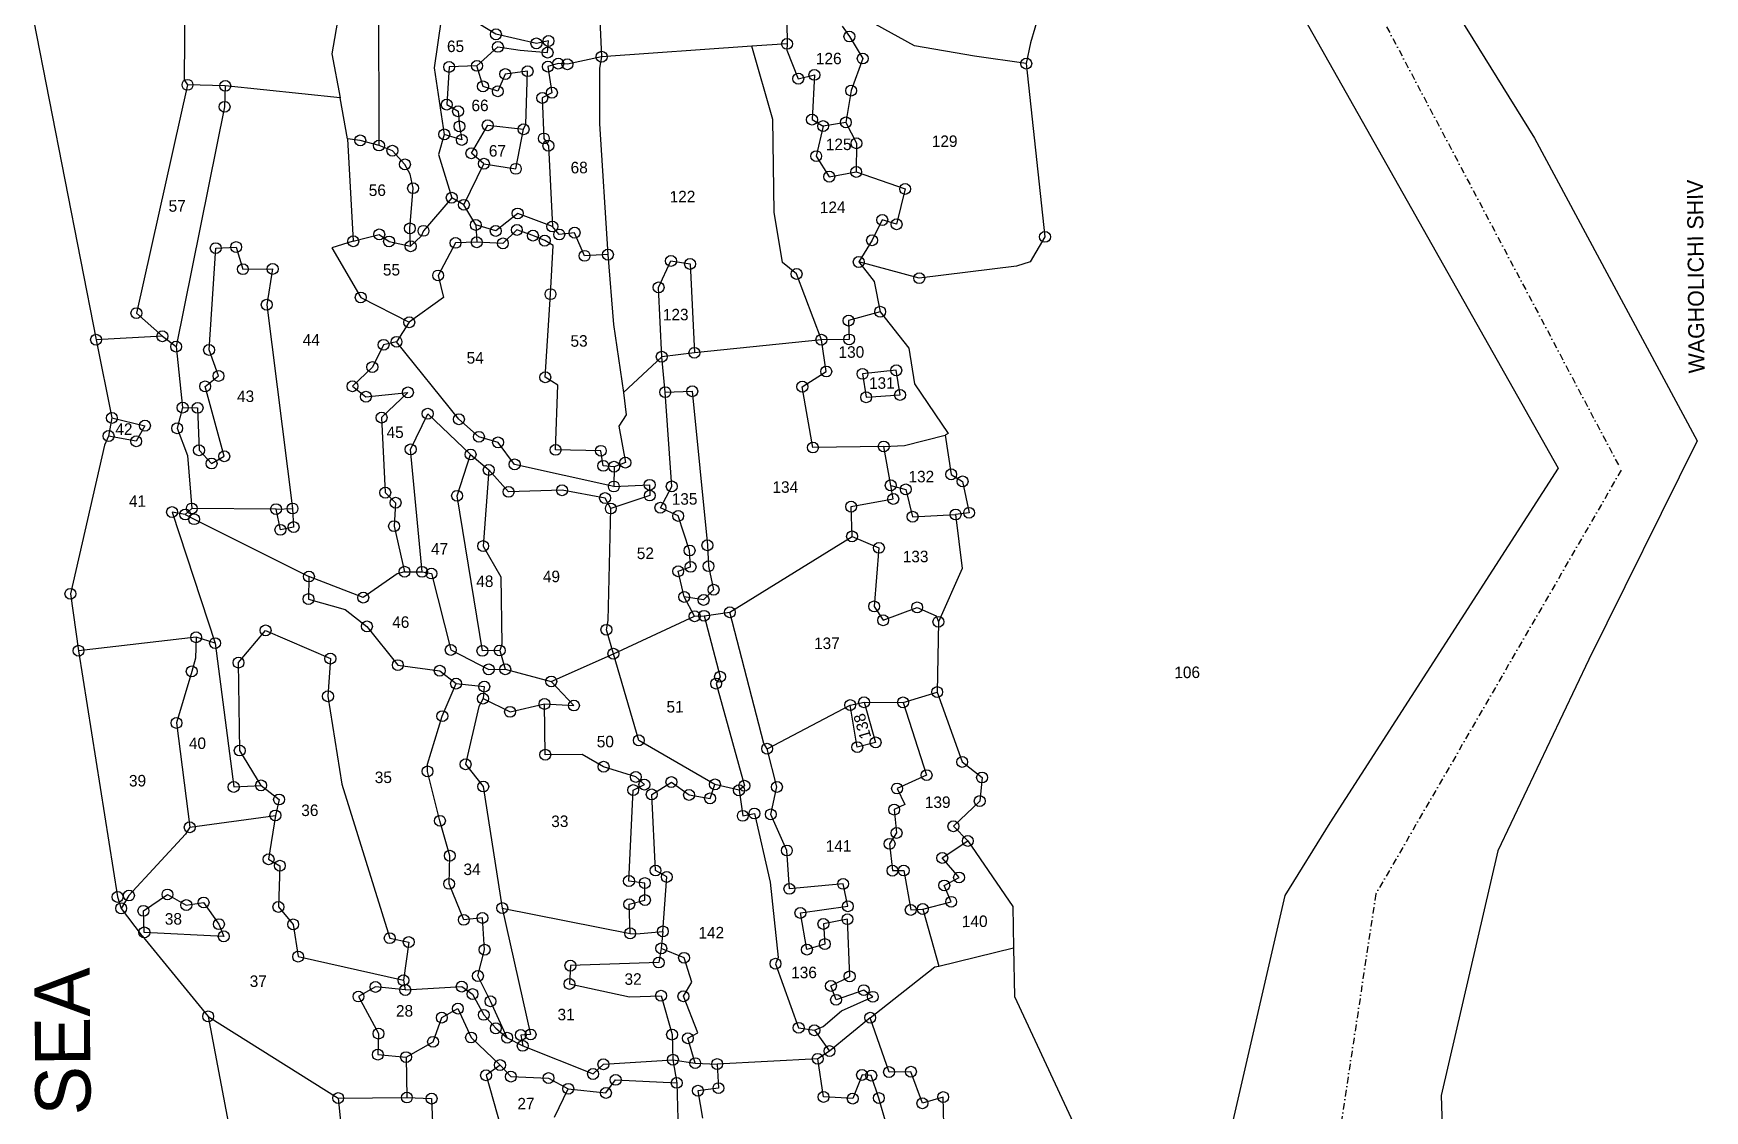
# Model space of a CAD drawing. Header units: metres. Extents: x 264656 to 266210, y 2146364 to 2149072.
# Drawn here: x 264932 to 266210, y 2147383 to 2148206 of the extents above; entities that cross this region are included whole.
import ezdxf

# ---------------------------------------------------------------- set-up
doc = ezdxf.new("R2010")
doc.units = ezdxf.units.M
doc.linetypes.add('DASHDOT', pattern=[1, 0.5, -0.25, 0, -0.25])
for name, color, linetype in [('POLY_PARCEL', 6, 'Continuous'), ('POLY_WATER', 4, 'Continuous'), ('SYM_STONE', 1, 'Continuous'), ('TEXT_MAPOUT', 7, 'Continuous'), ('TEXT_PARCEL', 7, 'Continuous'), ('V_BOUND_LINE', 7, 'Continuous'), ('V_BOUND_STREAM_LINE', 7, 'DASHDOT')]:
    doc.layers.add(name, color=color, linetype=linetype)
doc.styles.add('TEXT_MAP', font='', dxfattribs={"height": 1.8})
doc.styles.get('TEXT_MAP').set_extended_font_data('Kruti Dev 050')

msp = doc.modelspace()

# ---------------------------------------------------------------- linework, layer by layer
at = {"layer": 'POLY_PARCEL'}
for p, q in [((265196.3, 2148120.8), (265196.2, 2148297.2)), ((265364.1, 2148240.8), (265366.5, 2148188.7)), ((265047.8, 2148237.2), (265047.4, 2148171)), ((265704.2, 2148233.1), (265694.2, 2148199.4)), ((265165.6, 2148221.8), (265160.3, 2148191)), ((265243.7, 2148217.1), (265238.5, 2148180.1)), ((265285.7, 2148205.8), (265259.7, 2148221.8)), ((265508, 2148215.2), (265508.2, 2148198.5)), ((265605.7, 2148197), (265558, 2148223.3)), ((265316.6, 2148198.9), (265285.7, 2148205.8)), ((265325.9, 2148200.7), (265316.6, 2148198.9)), ((265325.2, 2148191.8), (265325.9, 2148200.7)), ((265550.3, 2148212.1), (265555.9, 2148204.1)), ((265555.9, 2148204.1), (265566.1, 2148187.3)), ((265160.3, 2148191), (265166.5, 2148157.3)), ((265271.2, 2148181.7), (265287.2, 2148196.2)), ((265287.2, 2148196.2), (265304.3, 2148193.6)), ((265304.3, 2148193.6), (265325.2, 2148191.8)), ((265366.5, 2148188.7), (265340.3, 2148182.9)), ((265366.5, 2148188.7), (265364.9, 2148179.9)), ((265481.3, 2148196.8), (265366.5, 2148188.7)), ((265508.2, 2148198.5), (265481.3, 2148196.8)), ((265497.3, 2148140.7), (265481.3, 2148196.8)), ((265508.2, 2148198.5), (265508, 2148193.8)), ((265508, 2148193.8), (265516.8, 2148171.9)), ((265651.6, 2148189), (265605.7, 2148197)), ((265691.1, 2148183.4), (265651.6, 2148189)), ((265694.2, 2148199.4), (265691.1, 2148183.4)), ((265238.5, 2148180.1), (265246.2, 2148129.3)), ((265249.9, 2148180.9), (265248.1, 2148152.1)), ((265271.2, 2148181.7), (265249.9, 2148180.9)), ((265275.8, 2148166), (265271.2, 2148181.7)), ((265292.8, 2148175.4), (265287.1, 2148162.3)), ((265309.9, 2148177.6), (265292.8, 2148175.4)), ((265308.6, 2148137.2), (265309.9, 2148177.6)), ((265333.3, 2148183.4), (265325.4, 2148181.1)), ((265325.4, 2148181.1), (265328.5, 2148161.2)), ((265340.3, 2148182.9), (265333.3, 2148183.4)), ((265364.9, 2148179.9), (265364.9, 2148137.4)), ((265516.8, 2148171.9), (265529.1, 2148174.8)), ((265529.1, 2148174.8), (265527.3, 2148140.6)), ((265566.1, 2148187.3), (265557.2, 2148162.8)), ((265691.1, 2148183.4), (265705.4, 2148051)), ((265049.9, 2148167.2), (265010.8, 2147992.7)), ((265047.4, 2148171), (265049.9, 2148167.2)), ((265078.8, 2148166.4), (265049.9, 2148167.2)), ((265078.8, 2148166.4), (265078.3, 2148150.4)), ((265166.5, 2148157.3), (265078.8, 2148166.4)), ((265287.1, 2148162.3), (265275.8, 2148166)), ((265557.2, 2148162.8), (265553.2, 2148138.5)), ((265078.3, 2148150.4), (265041.2, 2147967.1)), ((265172.2, 2148126), (265166.5, 2148157.3)), ((265248.1, 2148152.1), (265256.7, 2148147)), ((265328.5, 2148161.2), (265321.1, 2148157.2)), ((265321.1, 2148157.2), (265322.3, 2148126.2)), ((265256.7, 2148147), (265257.8, 2148135.4)), ((265306.8, 2148133.2), (265308.6, 2148137.2)), ((265364.9, 2148137.4), (265371.3, 2148037.4)), ((265498.4, 2148069.8), (265497.3, 2148140.7)), ((265527.3, 2148140.6), (265535.8, 2148135.7)), ((265553.2, 2148138.5), (265535.8, 2148135.7)), ((265553.2, 2148138.5), (265561.3, 2148122.5)), ((265182, 2148124.7), (265172.2, 2148126)), ((265172.2, 2148126), (265176.6, 2148047.6)), ((265196.3, 2148120.8), (265182, 2148124.7)), ((265246.2, 2148129.3), (265241.8, 2148114)), ((265259.6, 2148125.1), (265246.2, 2148129.3)), ((265257.8, 2148135.4), (265259.6, 2148125.1)), ((265266.9, 2148114.9), (265279.4, 2148136.3)), ((265279.4, 2148136.3), (265306.8, 2148133.2)), ((265300.9, 2148103), (265306.8, 2148133.2)), ((265322.3, 2148126.2), (265325.8, 2148120.7)), ((265535.8, 2148135.7), (265530.5, 2148112.7)), ((265206.5, 2148116.8), (265196.3, 2148120.8)), ((265216.1, 2148106.4), (265206.5, 2148116.8)), ((265241.8, 2148114), (265251.9, 2148080.9)), ((265276.5, 2148106.9), (265266.9, 2148114.9)), ((265325.8, 2148120.7), (265328.8, 2148058.9)), ((265530.5, 2148112.7), (265540.5, 2148097)), ((265561.3, 2148122.5), (265561.1, 2148100.6)), ((265220.2, 2148099), (265216.1, 2148106.4)), ((265222.3, 2148088.2), (265220.2, 2148099)), ((265261.2, 2148075.5), (265276.5, 2148106.9)), ((265276.5, 2148106.9), (265300.9, 2148103)), ((265540.5, 2148097), (265561.1, 2148100.6)), ((265561.1, 2148100.6), (265598.5, 2148087.6)), ((265219.9, 2148057.5), (265222.3, 2148088.2)), ((265598.5, 2148087.6), (265592, 2148060.6)), ((265251.9, 2148080.9), (265230.3, 2148055.6)), ((265261.2, 2148075.5), (265251.9, 2148080.9)), ((265270.3, 2148060.1), (265261.2, 2148075.5)), ((265270.3, 2148060.1), (265271, 2148046.9)), ((265285.5, 2148055.5), (265270.3, 2148060.1)), ((265302.3, 2148068.9), (265285.5, 2148055.5)), ((265328.8, 2148058.9), (265302.3, 2148068.9)), ((265504.7, 2148031.4), (265498.4, 2148069.8)), ((265581, 2148063.9), (265573.2, 2148048.4)), ((265592, 2148060.6), (265581, 2148063.9)), ((265176.6, 2148047.6), (265160.3, 2148042.7)), ((265176.6, 2148047.6), (265196.5, 2148052.9)), ((265196.5, 2148052.9), (265204, 2148047.5)), ((265204, 2148047.5), (265220.5, 2148043.8)), ((265220.5, 2148043.8), (265219.9, 2148057.5)), ((265228.6, 2148051.5), (265220.5, 2148043.8)), ((265230.3, 2148055.6), (265228.6, 2148051.5)), ((265301.7, 2148056.3), (265291, 2148046)), ((265314, 2148052), (265301.7, 2148056.3)), ((265323, 2148048.1), (265314, 2148052)), ((265329.5, 2148044.5), (265323, 2148048.1)), ((265334.1, 2148052.8), (265328.8, 2148058.9)), ((265345.8, 2148054.2), (265334.1, 2148052.8)), ((265353.4, 2148036.5), (265345.8, 2148054.2)), ((265573.2, 2148048.4), (265563, 2148031.8)), ((265705.4, 2148051), (265694, 2148032)), ((265066.4, 2147964.6), (265071.5, 2148042.4)), ((265071.5, 2148042.4), (265087.1, 2148043.2)), ((265087.1, 2148043.2), (265092.3, 2148026.3)), ((265160.3, 2148042.7), (265182.3, 2148004.7)), ((265254.8, 2148046.4), (265241.5, 2148021.5)), ((265271, 2148046.9), (265254.8, 2148046.4)), ((265291, 2148046), (265271, 2148046.9)), ((265327.4, 2148007.2), (265329.5, 2148044.5)), ((265371.3, 2148037.4), (265353.4, 2148036.5)), ((265371.3, 2148037.4), (265375.5, 2147984)), ((265092.3, 2148026.3), (265115, 2148026.5)), ((265115, 2148026.5), (265110.5, 2147999.1)), ((265241.5, 2148021.5), (265245.6, 2148004.7)), ((265410, 2148012.4), (265419.5, 2148032.6)), ((265419.5, 2148032.6), (265434.1, 2148030.3)), ((265434.1, 2148030.3), (265437.4, 2147962.4)), ((265515.5, 2148022.7), (265504.7, 2148031.4)), ((265534.5, 2147972.4), (265515.5, 2148022.7)), ((265609.3, 2148019.4), (265563, 2148031.8)), ((265563, 2148031.8), (265574.7, 2148016.9)), ((265683.7, 2148028.7), (265609.3, 2148019.4)), ((265694, 2148032), (265683.7, 2148028.7)), ((265412.4, 2147959.4), (265410, 2148012.4)), ((265574.7, 2148016.9), (265579.4, 2147993.8)), ((265110.5, 2147999.1), (265130.2, 2147843.4)), ((265182.3, 2148004.7), (265219.4, 2147985.7)), ((265245.6, 2148004.7), (265219.4, 2147985.7)), ((265323.4, 2147943.7), (265327.4, 2148007.2)), ((265010.8, 2147992.7), (265030.7, 2147975)), ((265219.4, 2147985.7), (265209.7, 2147970.8)), ((265375.5, 2147984), (265383.1, 2147932.1)), ((265579.4, 2147993.8), (265555.3, 2147987)), ((265555.3, 2147987), (265555.7, 2147972.6)), ((265579.4, 2147993.8), (265601.2, 2147966)), ((265030.7, 2147975), (264980, 2147972.4)), ((265030.7, 2147975), (265041.2, 2147967.1)), ((265209.7, 2147970.8), (265199.8, 2147968.5)), ((265257.4, 2147911.6), (265209.7, 2147970.8)), ((265534.5, 2147972.4), (265437.4, 2147962.4)), ((265555.7, 2147972.6), (265534.5, 2147972.4)), ((265538.2, 2147948.1), (265534.5, 2147972.4)), ((265041.2, 2147967.1), (265046.2, 2147920.5)), ((265073.6, 2147944.7), (265066.4, 2147964.6)), ((265199.8, 2147968.5), (265191.2, 2147951.5)), ((265412.4, 2147959.4), (265383.1, 2147932.1)), ((265437.4, 2147962.4), (265412.4, 2147959.4)), ((265415.1, 2147932.3), (265412.4, 2147959.4)), ((265601.2, 2147966), (265605.6, 2147938.8)), ((265191.2, 2147951.5), (265176, 2147936.8)), ((265519.9, 2147936.5), (265538.2, 2147948.1)), ((265591.7, 2147949), (265565.9, 2147946.3)), ((265565.9, 2147946.3), (265568.7, 2147928.4)), ((265594.6, 2147930.2), (265591.7, 2147949)), ((265063.4, 2147936.7), (265073.6, 2147944.7)), ((265078, 2147883.3), (265063.4, 2147936.7)), ((265176, 2147936.8), (265186.3, 2147928.8)), ((265333, 2147937.7), (265323.4, 2147943.7)), ((265331.3, 2147888.2), (265333, 2147937.7)), ((265383.1, 2147932.1), (265385.3, 2147915.1)), ((265415.1, 2147932.3), (265435.8, 2147933)), ((265420.1, 2147860.3), (265415.1, 2147932.3)), ((265435.8, 2147933), (265447.3, 2147815.3)), ((265528, 2147890), (265519.9, 2147936.5)), ((265605.6, 2147938.8), (265631.5, 2147900.7)), ((265046.2, 2147920.5), (265042, 2147904.7)), ((265046.2, 2147920.5), (265057.6, 2147920.3)), ((265057.6, 2147920.3), (265058.7, 2147887.9)), ((265186.3, 2147928.8), (265218.4, 2147932.1)), ((265218.4, 2147932.1), (265198.3, 2147912.9)), ((265568.7, 2147928.4), (265594.6, 2147930.2)), ((264992.1, 2147912.6), (265017.4, 2147906.7)), ((265017.4, 2147906.7), (265010.7, 2147894.8)), ((265198.3, 2147912.9), (265201.1, 2147855.5)), ((265220.5, 2147888.6), (265233.5, 2147915.8)), ((265233.5, 2147915.8), (265266.3, 2147884.7)), ((265272.7, 2147898.2), (265257.4, 2147911.6)), ((265385.3, 2147915.1), (265379.6, 2147906.2)), ((265010.7, 2147894.8), (264989.6, 2147898.8)), ((265042, 2147904.7), (265049.8, 2147883.8)), ((265287.3, 2147893.9), (265272.7, 2147898.2)), ((265300, 2147877.1), (265287.3, 2147893.9)), ((265379.6, 2147906.2), (265384.6, 2147878.5)), ((265598.1, 2147891.5), (265629.2, 2147899.4)), ((265631.5, 2147900.7), (265629.2, 2147899.4)), ((265629.2, 2147899.4), (265633.7, 2147869.5)), ((265049.8, 2147883.8), (265053.2, 2147843.4)), ((265058.7, 2147887.9), (265068.3, 2147877.8)), ((265068.3, 2147877.8), (265078, 2147883.3)), ((265229.2, 2147795), (265220.5, 2147888.6)), ((265256, 2147853.1), (265266.3, 2147884.7)), ((265266.3, 2147884.7), (265280.2, 2147872.9)), ((265365.9, 2147887.5), (265331.3, 2147888.2)), ((265367.7, 2147876), (265365.9, 2147887.5)), ((265582.1, 2147890.8), (265528, 2147890)), ((265582.1, 2147890.8), (265598.1, 2147891.5)), ((265587.5, 2147861.1), (265582.1, 2147890.8)), ((265280.2, 2147872.9), (265275.9, 2147814.7)), ((265295.4, 2147856.1), (265280.2, 2147872.9)), ((265375.8, 2147860.2), (265300, 2147877.1)), ((265376, 2147875.3), (265367.7, 2147876)), ((265376, 2147875.3), (265375.8, 2147860.2)), ((265384.6, 2147878.5), (265376, 2147875.3)), ((265633.7, 2147869.5), (265642.4, 2147864.1)), ((265201.1, 2147855.5), (265209, 2147847.8)), ((265336.2, 2147857.3), (265295.4, 2147856.1)), ((265369.1, 2147851.4), (265336.2, 2147857.3)), ((265375.8, 2147860.2), (265403.2, 2147861.5)), ((265403.2, 2147861.5), (265403.3, 2147853.3)), ((265411.4, 2147844), (265420.1, 2147860.3)), ((265587.5, 2147861.1), (265599, 2147858)), ((265589.4, 2147850.7), (265587.5, 2147861.1)), ((265599, 2147858), (265604.2, 2147837.1)), ((265642.4, 2147864.1), (265647.4, 2147840.1)), ((265053.2, 2147843.4), (265048.2, 2147838.8)), ((265117.6, 2147842.9), (265053.2, 2147843.4)), ((265117.6, 2147842.9), (265130.2, 2147843.4)), ((265120.9, 2147827.1), (265117.6, 2147842.9)), ((265130.2, 2147843.4), (265131, 2147829.2)), ((265209, 2147847.8), (265207.8, 2147829.9)), ((265275.3, 2147734.6), (265256, 2147853.1)), ((265373.5, 2147843.4), (265369.1, 2147851.4)), ((265371.5, 2147757.9), (265373.5, 2147843.4)), ((265403.3, 2147853.3), (265373.5, 2147843.4)), ((265425, 2147837.7), (265411.4, 2147844)), ((265557.2, 2147844.8), (265589.4, 2147850.7)), ((265557.9, 2147822.1), (265557.2, 2147844.8)), ((265048.2, 2147838.8), (265038.1, 2147840.7)), ((265038.1, 2147840.7), (265071, 2147740.5)), ((265048.2, 2147838.8), (265055, 2147835.2)), ((265055, 2147835.2), (265142.7, 2147791.4)), ((265433.7, 2147811.3), (265425, 2147837.7)), ((265604.2, 2147837.1), (265637.1, 2147838.8)), ((265647.4, 2147840.1), (265637.1, 2147838.8)), ((265637.1, 2147838.8), (265642, 2147797.5)), ((265131, 2147829.2), (265120.9, 2147827.1)), ((265207.8, 2147829.9), (265215.8, 2147795.1)), ((265464.5, 2147764.1), (265557.9, 2147822.1)), ((265557.9, 2147822.1), (265578.5, 2147813.3)), ((265275.9, 2147814.7), (265289.5, 2147791.2)), ((265434.5, 2147798.8), (265433.7, 2147811.3)), ((265447.3, 2147815.3), (265448.2, 2147799.3)), ((265578.5, 2147813.3), (265574.8, 2147768.6)), ((265210.3, 2147793.5), (265184.3, 2147775.3)), ((265215.8, 2147795.1), (265210.3, 2147793.5)), ((265215.8, 2147795.1), (265229.2, 2147795)), ((265229.2, 2147795), (265236.4, 2147793.7)), ((265236.4, 2147793.7), (265251.1, 2147735.3)), ((265425, 2147795.4), (265434.5, 2147798.8)), ((265429.6, 2147775.8), (265425, 2147795.4)), ((265448.2, 2147799.3), (265452.1, 2147781.3)), ((265642, 2147797.5), (265623.9, 2147756.8)), ((265142.7, 2147791.4), (265142.4, 2147774.2)), ((265184.3, 2147775.3), (265142.7, 2147791.4)), ((265289.5, 2147791.2), (265290.3, 2147739.7)), ((265452.1, 2147781.3), (265444.4, 2147773.5)), ((265142.4, 2147774.2), (265170.5, 2147766.2)), ((265170.5, 2147766.2), (265187.1, 2147753.3)), ((265444.4, 2147773.5), (265429.6, 2147775.8)), ((265437.6, 2147761), (265429.6, 2147775.8)), ((265574.8, 2147768.6), (265581.7, 2147758)), ((265581.7, 2147758), (265607.7, 2147767.8)), ((265607.7, 2147767.8), (265622.1, 2147761.4)), ((265187.1, 2147753.3), (265210.7, 2147723.7)), ((265370.1, 2147750.7), (265371.5, 2147757.9)), ((265375.5, 2147732.4), (265437.6, 2147761)), ((265437.6, 2147761), (265444.8, 2147761.4)), ((265444.8, 2147761.4), (265464.5, 2147764.1)), ((265444.8, 2147761.4), (265457, 2147714.8)), ((265490.6, 2147663.9), (265464.5, 2147764.1)), ((265622.1, 2147761.4), (265623.9, 2147756.8)), ((265623.9, 2147756.8), (265623, 2147703.1)), ((265056.5, 2147745), (264966.6, 2147734.7)), ((265056.5, 2147745), (265056, 2147729)), ((265071, 2147740.5), (265056.5, 2147745)), ((265071, 2147740.5), (265085.2, 2147630.6)), ((265088.9, 2147725.6), (265109.6, 2147750.2)), ((265109.6, 2147750.2), (265159.1, 2147728.7)), ((265375.5, 2147732.4), (265370.1, 2147750.7)), ((265056, 2147729), (265053.1, 2147718.9)), ((265159.1, 2147728.7), (265157.3, 2147699.9)), ((265251.1, 2147735.3), (265280.2, 2147720.4)), ((265288.6, 2147734.9), (265275.3, 2147734.6)), ((265290.3, 2147739.7), (265288.6, 2147734.9)), ((265288.6, 2147734.9), (265292.8, 2147720.5)), ((265328, 2147711.2), (265375.5, 2147732.4)), ((265394.9, 2147666.2), (265375.5, 2147732.4)), ((265053.1, 2147718.9), (265041.5, 2147679.5)), ((265089.8, 2147658.4), (265088.9, 2147725.6)), ((265210.7, 2147723.7), (265242.7, 2147719.4)), ((265242.7, 2147719.4), (265255.2, 2147709.6)), ((265280.2, 2147720.4), (265292.8, 2147720.5)), ((265292.8, 2147720.5), (265328, 2147711.2)), ((265244.7, 2147684.7), (265255.2, 2147709.6)), ((265255.2, 2147709.6), (265276.8, 2147707.3)), ((265276.8, 2147707.3), (265275.8, 2147698.1)), ((265345.3, 2147692.8), (265328, 2147711.2)), ((265457, 2147714.8), (265454, 2147709.6)), ((265454, 2147709.6), (265475.6, 2147631.5)), ((265596.9, 2147695.2), (265623, 2147703.1)), ((265623, 2147703.1), (265642.1, 2147649.7)), ((265157.3, 2147699.9), (265167.9, 2147632.7)), ((265272.7, 2147692.1), (265262.5, 2147647.9)), ((265275.8, 2147698.1), (265272.7, 2147692.1)), ((265275.8, 2147698.1), (265296.5, 2147688)), ((265296.5, 2147688), (265322.8, 2147694)), ((265323.4, 2147655.2), (265322.8, 2147694)), ((265322.8, 2147694), (265345.3, 2147692.8)), ((265493, 2147659.8), (265556.5, 2147693.2)), ((265556.5, 2147693.2), (265567.1, 2147695.3)), ((265561.9, 2147661), (265556.5, 2147693.2)), ((265567.1, 2147695.3), (265575.9, 2147664.6)), ((265567.1, 2147695.3), (265596.9, 2147695.2)), ((265596.9, 2147695.2), (265614.9, 2147639.6)), ((265041.5, 2147679.5), (265051.6, 2147599.8)), ((265233.3, 2147648), (265244.7, 2147684.7)), ((265453.1, 2147632.5), (265394.9, 2147666.2)), ((265493, 2147659.8), (265490.6, 2147663.9)), ((265575.9, 2147664.6), (265561.9, 2147661)), ((265106.1, 2147631.8), (265089.8, 2147658.4)), ((265351.5, 2147655.4), (265323.4, 2147655.2)), ((265368, 2147646), (265351.5, 2147655.4)), ((265500.5, 2147630.6), (265493, 2147659.8)), ((265233.4, 2147642.5), (265233.3, 2147648)), ((265242.9, 2147604.7), (265233.4, 2147642.5)), ((265262.5, 2147647.9), (265276, 2147630.9)), ((265392.6, 2147638.2), (265368, 2147646)), ((265614.9, 2147639.6), (265592.3, 2147629.4)), ((265642.1, 2147649.7), (265657.3, 2147637.8)), ((265085.2, 2147630.6), (265106.1, 2147631.8)), ((265106.1, 2147631.8), (265119.9, 2147621)), ((265167.9, 2147632.7), (265204.5, 2147515)), ((265276, 2147630.9), (265290.5, 2147538)), ((265387.4, 2147558.7), (265390.6, 2147628.2)), ((265390.6, 2147628.2), (265399.2, 2147632.4)), ((265399.2, 2147632.4), (265392.6, 2147638.2)), ((265404.8, 2147624.9), (265419.8, 2147634.3)), ((265419.8, 2147634.3), (265433.3, 2147624.5)), ((265449.4, 2147621.8), (265453.1, 2147632.5)), ((265471.5, 2147628), (265453.1, 2147632.5)), ((265475.6, 2147631.5), (265471.5, 2147628)), ((265471.5, 2147628), (265474.4, 2147608.5)), ((265495.8, 2147609.6), (265500.5, 2147630.6)), ((265592.3, 2147629.4), (265598.3, 2147617.2)), ((265657.3, 2147637.8), (265655.5, 2147619.8)), ((265119.9, 2147621), (265117.1, 2147608.8)), ((265407.7, 2147566.7), (265404.8, 2147624.9)), ((265433.3, 2147624.5), (265449.4, 2147621.8)), ((265598.3, 2147617.2), (265590.1, 2147613.3)), ((265590.1, 2147613.3), (265592, 2147595.4)), ((265655.5, 2147619.8), (265635.4, 2147600.5)), ((265051.6, 2147599.8), (265117.1, 2147608.8)), ((265117.1, 2147608.8), (265111.9, 2147575.3)), ((265250.4, 2147578), (265242.9, 2147604.7)), ((265474.4, 2147608.5), (265483.3, 2147610.3)), ((265483.3, 2147610.3), (265495.4, 2147557.8)), ((265508.1, 2147582), (265495.8, 2147609.6)), ((265635.4, 2147600.5), (265646.4, 2147589.3)), ((265048.4, 2147594.4), (265005.1, 2147547.6)), ((265051.6, 2147599.8), (265048.4, 2147594.4)), ((265592, 2147595.4), (265586.6, 2147587.1)), ((265626.9, 2147576.3), (265646.4, 2147589.3)), ((265646.4, 2147589.3), (265680.9, 2147539.2)), ((265111.9, 2147575.3), (265120.5, 2147570.4)), ((265249.9, 2147556.5), (265250.4, 2147578)), ((265510, 2147552.7), (265508.1, 2147582)), ((265586.6, 2147587.1), (265588.8, 2147566.6)), ((265639.7, 2147561.4), (265626.9, 2147576.3)), ((265120.5, 2147570.4), (265119.4, 2147538.9)), ((265416.3, 2147561.8), (265407.7, 2147566.7)), ((265413.3, 2147520.2), (265416.3, 2147561.8)), ((265588.8, 2147566.6), (265597.4, 2147566.7)), ((265597.4, 2147566.7), (265602.8, 2147536.6)), ((265261.1, 2147529), (265249.9, 2147556.5)), ((265399.5, 2147557.1), (265387.4, 2147558.7)), ((265399.6, 2147544.1), (265399.5, 2147557.1)), ((265495.4, 2147557.8), (265501.4, 2147500.3)), ((265551.1, 2147556.5), (265510, 2147552.7)), ((265554.7, 2147539.4), (265551.1, 2147556.5)), ((265628.4, 2147555.3), (265639.7, 2147561.4)), ((265633.7, 2147542.8), (265628.4, 2147555.3)), ((265005.1, 2147547.6), (264999.2, 2147537.8)), ((265016.2, 2147535.9), (265034.6, 2147548.4)), ((265034.6, 2147548.4), (265049, 2147540.3)), ((265049, 2147540.3), (265062.2, 2147542.3)), ((265062.2, 2147542.3), (265073.9, 2147525.7)), ((265119.4, 2147538.9), (265130.7, 2147525.5)), ((265290.5, 2147538), (265312.2, 2147441.4)), ((265290.5, 2147538), (265388.3, 2147518.7)), ((265387.6, 2147540.9), (265399.6, 2147544.1)), ((265388.3, 2147518.7), (265387.6, 2147540.9)), ((265518.4, 2147534.3), (265554.7, 2147539.4)), ((265602.8, 2147536.6), (265612, 2147537.3)), ((265612, 2147537.3), (265633.7, 2147542.8)), ((265612, 2147537.3), (265624.2, 2147493.7)), ((265680.9, 2147539.2), (265681.3, 2147507.7)), ((265016.9, 2147519.4), (265016.2, 2147535.9)), ((265073.9, 2147525.7), (265077.6, 2147516.4)), ((265130.7, 2147525.5), (265134.5, 2147500.9)), ((265275.4, 2147530.5), (265261.1, 2147529)), ((265277, 2147506.2), (265275.4, 2147530.5)), ((265523.4, 2147506.3), (265518.4, 2147534.3)), ((265554.4, 2147529.5), (265536, 2147525.9)), ((265536, 2147525.9), (265537.1, 2147510.5)), ((265556.1, 2147485.8), (265554.4, 2147529.5)), ((265077.6, 2147516.4), (265016.9, 2147519.4)), ((265204.5, 2147515), (265219, 2147512)), ((265219, 2147512), (265215, 2147482.8)), ((265388.3, 2147518.7), (265393.1, 2147518.3)), ((265393.1, 2147518.3), (265413.3, 2147520.2)), ((265413.3, 2147520.2), (265412.1, 2147507.2)), ((265537.1, 2147510.5), (265523.4, 2147506.3)), ((265134.5, 2147500.9), (265215, 2147482.8)), ((265271.9, 2147486.1), (265277, 2147506.2)), ((265412.1, 2147507.2), (265410.1, 2147496.4)), ((265429.5, 2147500), (265412.1, 2147507.2)), ((265435.5, 2147481.5), (265429.5, 2147500)), ((265501.4, 2147500.3), (265499.4, 2147495.5)), ((265624.2, 2147493.7), (265681.3, 2147507.7)), ((265681.3, 2147507.7), (265682.1, 2147470.4)), ((265281.5, 2147466.8), (265271.9, 2147486.1)), ((265342.6, 2147494), (265341.9, 2147480)), ((265410.1, 2147496.4), (265342.6, 2147494)), ((265499.4, 2147495.5), (265517.1, 2147446.5)), ((265541.8, 2147478.5), (265556.1, 2147485.8)), ((265571.8, 2147454.2), (265621.2, 2147493.1)), ((265621.2, 2147493.1), (265624.2, 2147493.7)), ((265193.6, 2147477.7), (265180.6, 2147470.4)), ((265216.4, 2147475.4), (265193.6, 2147477.7)), ((265215, 2147482.8), (265216.4, 2147475.4)), ((265216.4, 2147475.4), (265259.5, 2147478)), ((265259.5, 2147478), (265267.8, 2147472.3)), ((265267.8, 2147472.3), (265276.4, 2147456.4)), ((265341.9, 2147480), (265387.9, 2147470.2)), ((265429, 2147470.6), (265435.5, 2147481.5)), ((265545.7, 2147467.9), (265541.8, 2147478.5)), ((265566.9, 2147475.3), (265545.7, 2147467.9)), ((265573.8, 2147470.2), (265566.9, 2147475.3)), ((265180.6, 2147470.4), (265195.9, 2147442.1)), ((265244.3, 2147454.3), (265256.6, 2147461.2)), ((265256.6, 2147461.2), (265266.7, 2147439.1)), ((265294.3, 2147438.9), (265281.5, 2147466.8)), ((265387.9, 2147470.2), (265411.9, 2147471)), ((265411.9, 2147471), (265420.3, 2147441.3)), ((265439.9, 2147442.7), (265429, 2147470.6)), ((265549.8, 2147459.4), (265573.8, 2147470.2)), ((265682.1, 2147470.4), (265736.3, 2147354)), ((265065.7, 2147455.2), (265165.1, 2147392.8)), ((265237.6, 2147435.8), (265244.3, 2147454.3)), ((265276.4, 2147456.4), (265285.6, 2147446.1)), ((265529.1, 2147444.6), (265535.9, 2147447.6)), ((265535.9, 2147447.6), (265549.8, 2147459.4)), ((265571.8, 2147454.2), (265540.7, 2147428.7)), ((265586.2, 2147412.7), (265571.8, 2147454.2)), ((265195.9, 2147442.1), (265195.4, 2147426)), ((265217, 2147424.1), (265237.6, 2147435.8)), ((265266.7, 2147439.1), (265288.8, 2147418)), ((265285.6, 2147446.1), (265294.3, 2147438.9)), ((265294.3, 2147438.9), (265306.2, 2147432.7)), ((265312.2, 2147441.4), (265304.7, 2147441)), ((265304.7, 2147441), (265306.2, 2147432.7)), ((265420.3, 2147441.3), (265421, 2147422.1)), ((265432.4, 2147438.5), (265439.9, 2147442.7)), ((265438, 2147419.5), (265432.4, 2147438.5)), ((265517.1, 2147446.5), (265529.1, 2147444.6)), ((265529.1, 2147444.6), (265540.7, 2147428.7)), ((265195.4, 2147426), (265217, 2147424.1)), ((265217, 2147424.1), (265217.6, 2147393.2)), ((265306.2, 2147432.7), (265359.9, 2147411.2)), ((265367.8, 2147418.6), (265421, 2147422.1)), ((265421, 2147422.1), (265423.9, 2147404.4)), ((265421, 2147422.1), (265438, 2147419.5)), ((265531.7, 2147422.8), (265454.8, 2147418.8)), ((265540.7, 2147428.7), (265531.7, 2147422.8)), ((265536.1, 2147393.7), (265531.7, 2147422.8)), ((265288.8, 2147418), (265278.1, 2147410.2)), ((265278.1, 2147410.2), (265289.3, 2147370.5)), ((265288.8, 2147418), (265297.1, 2147409.2)), ((265297.1, 2147409.2), (265325.9, 2147408.1)), ((265359.9, 2147411.2), (265367.8, 2147418.6)), ((265438, 2147419.5), (265454.8, 2147418.8)), ((265454.8, 2147418.8), (265455.8, 2147400.4)), ((265565.6, 2147410.5), (265558.4, 2147392.4)), ((265572.6, 2147410), (265565.6, 2147410.5)), ((265578.4, 2147392.8), (265572.6, 2147410)), ((265602.9, 2147412.9), (265586.2, 2147412.7)), ((265611.7, 2147388.8), (265602.9, 2147412.9)), ((265325.9, 2147408.1), (265341, 2147399.9)), ((265330.5, 2147378.2), (265341, 2147399.9)), ((265341, 2147399.9), (265369.8, 2147396.7)), ((265369.8, 2147396.7), (265377.2, 2147406.7)), ((265377.2, 2147406.7), (265423.9, 2147404.4)), ((265423.9, 2147404.4), (265424.8, 2147377)), ((265455.8, 2147400.4), (265440.1, 2147398.4)), ((265440.1, 2147398.4), (265443.7, 2147377.4)), ((265165.1, 2147392.8), (265217.6, 2147393.2)), ((265165.1, 2147392.8), (265167.1, 2147372.7)), ((265217.6, 2147393.2), (265236.5, 2147392.4)), ((265236.5, 2147392.4), (265238, 2147355.6)), ((265558.4, 2147392.4), (265536.1, 2147393.7)), ((265584.2, 2147372.4), (265578.4, 2147392.8)), ((265627.6, 2147393.6), (265611.7, 2147388.8)), ((265628.3, 2147361.9), (265627.6, 2147393.6))]:
    msp.add_line(p, q, dxfattribs=at)
at = {"layer": 'POLY_WATER'}
for p, q in [((265980.7, 2148285.9), (266079.7, 2148126.4)), ((265880.9, 2148258.3), (266097.6, 2147874.3)), ((266079.7, 2148126.4), (266136.7, 2148020.1)), ((266136.7, 2148020.1), (266203.9, 2147895)), ((266203.9, 2147895), (266121.1, 2147727.9)), ((266097.6, 2147874.3), (265923.2, 2147603.1)), ((266121.1, 2147727.9), (266051.7, 2147581.7)), ((265923.2, 2147603.1), (265888.7, 2147547.7)), ((266051.7, 2147581.7), (266008.3, 2147394.8)), ((265888.7, 2147547.7), (265844.4, 2147355.5)), ((266008.3, 2147394.8), (266014.7, 2147199.8))]:
    msp.add_line(p, q, dxfattribs=at)
at = {"layer": 'SYM_STONE'}
for centre in [(265285.7, 2148205.8), (265287.2, 2148196.2), (265316.6, 2148198.9), (265325.9, 2148200.7), (265508.2, 2148198.5), (265555.9, 2148204.1), (265325.2, 2148191.8), (265366.5, 2148188.7), (265566.1, 2148187.3), (265249.9, 2148180.9), (265271.2, 2148181.7), (265292.8, 2148175.4), (265309.9, 2148177.6), (265325.4, 2148181.1), (265333.3, 2148183.4), (265340.3, 2148182.9), (265516.8, 2148171.9), (265529.1, 2148174.8), (265691.1, 2148183.4), (265049.9, 2148167.2), (265078.8, 2148166.4), (265275.8, 2148166), (265287.1, 2148162.3), (265328.5, 2148161.2), (265557.2, 2148162.8), (265078.3, 2148150.4), (265248.1, 2148152.1), (265256.7, 2148147), (265321.1, 2148157.2), (265257.8, 2148135.4), (265279.4, 2148136.3), (265306.8, 2148133.2), (265527.3, 2148140.6), (265535.8, 2148135.7), (265553.2, 2148138.5), (265182, 2148124.7), (265196.3, 2148120.8), (265246.2, 2148129.3), (265259.6, 2148125.1), (265322.3, 2148126.2), (265325.8, 2148120.7), (265561.3, 2148122.5), (265206.5, 2148116.8), (265266.9, 2148114.9), (265276.5, 2148106.9), (265530.5, 2148112.7), (265216.1, 2148106.4), (265300.9, 2148103), (265540.5, 2148097), (265561.1, 2148100.6), (265222.3, 2148088.2), (265598.5, 2148087.6), (265251.9, 2148080.9), (265261.2, 2148075.5), (265302.3, 2148068.9), (265219.9, 2148057.5), (265270.3, 2148060.1), (265301.7, 2148056.3), (265328.8, 2148058.9), (265581, 2148063.9), (265592, 2148060.6), (265087.1, 2148043.2), (265176.6, 2148047.6), (265196.5, 2148052.9), (265204, 2148047.5), (265220.5, 2148043.8), (265230.3, 2148055.6), (265254.8, 2148046.4), (265271, 2148046.9), (265285.5, 2148055.5), (265291, 2148046), (265314, 2148052), (265323, 2148048.1), (265334.1, 2148052.8), (265345.8, 2148054.2), (265573.2, 2148048.4), (265705.4, 2148051), (265071.5, 2148042.4), (265353.4, 2148036.5), (265371.3, 2148037.4), (265419.5, 2148032.6), (265434.1, 2148030.3), (265563, 2148031.8), (265092.3, 2148026.3), (265115, 2148026.5), (265241.5, 2148021.5), (265515.5, 2148022.7), (265609.3, 2148019.4), (265182.3, 2148004.7), (265327.4, 2148007.2), (265410, 2148012.4), (265010.8, 2147992.7), (265110.5, 2147999.1), (265579.4, 2147993.8), (265219.4, 2147985.7), (265555.3, 2147987), (264980, 2147972.4), (265030.7, 2147975), (265041.2, 2147967.1), (265199.8, 2147968.5), (265209.7, 2147970.8), (265534.5, 2147972.4), (265555.7, 2147972.6), (265066.4, 2147964.6), (265412.4, 2147959.4), (265412.4, 2147959.4), (265437.4, 2147962.4), (265073.6, 2147944.7), (265191.2, 2147951.5), (265323.4, 2147943.7), (265538.2, 2147948.1), (265565.9, 2147946.3), (265591.7, 2147949), (265063.4, 2147936.7), (265176, 2147936.8), (265186.3, 2147928.8), (265218.4, 2147932.1), (265415.1, 2147932.3), (265435.8, 2147933), (265519.9, 2147936.5), (265568.7, 2147928.4), (265594.6, 2147930.2), (265046.2, 2147920.5), (265057.6, 2147920.3), (265233.5, 2147915.8), (264992.1, 2147912.6), (265017.4, 2147906.7), (265042, 2147904.7), (265198.3, 2147912.9), (265257.4, 2147911.6), (264989.6, 2147898.8), (265010.7, 2147894.8), (265272.7, 2147898.2), (265287.3, 2147893.9), (265528, 2147890), (265582.1, 2147890.8), (265058.7, 2147887.9), (265068.3, 2147877.8), (265078, 2147883.3), (265220.5, 2147888.6), (265266.3, 2147884.7), (265300, 2147877.1), (265331.3, 2147888.2), (265365.9, 2147887.5), (265384.6, 2147878.5), (265280.2, 2147872.9), (265367.7, 2147876), (265376, 2147875.3), (265633.7, 2147869.5), (265642.4, 2147864.1), (265201.1, 2147855.5), (265256, 2147853.1), (265295.4, 2147856.1), (265336.2, 2147857.3), (265369.1, 2147851.4), (265375.8, 2147860.2), (265403.2, 2147861.5), (265403.3, 2147853.3), (265420.1, 2147860.3), (265587.5, 2147861.1), (265599, 2147858), (265038.1, 2147840.7), (265048.2, 2147838.8), (265053.2, 2147843.4), (265117.6, 2147842.9), (265130.2, 2147843.4), (265209, 2147847.8), (265373.5, 2147843.4), (265411.4, 2147844), (265557.2, 2147844.8), (265589.4, 2147850.7), (265637.1, 2147838.8), (265647.4, 2147840.1), (265055, 2147835.2), (265120.9, 2147827.1), (265131, 2147829.2), (265207.8, 2147829.9), (265425, 2147837.7), (265604.2, 2147837.1), (265275.9, 2147814.7), (265447.3, 2147815.3), (265557.9, 2147822.1), (265578.5, 2147813.3), (265433.7, 2147811.3), (265142.7, 2147791.4), (265215.8, 2147795.1), (265229.2, 2147795), (265236.4, 2147793.7), (265425, 2147795.4), (265434.5, 2147798.8), (265448.2, 2147799.3), (264960.4, 2147778.2), (265184.3, 2147775.3), (265429.6, 2147775.8), (265452.1, 2147781.3), (265142.4, 2147774.2), (265444.4, 2147773.5), (265464.5, 2147764.1), (265574.8, 2147768.6), (265607.7, 2147767.8), (265109.6, 2147750.2), (265187.1, 2147753.3), (265370.1, 2147750.7), (265437.6, 2147761), (265444.8, 2147761.4), (265581.7, 2147758), (265623.9, 2147756.8), (265056.5, 2147745), (265071, 2147740.5), (264966.6, 2147734.7), (265088.9, 2147725.6), (265159.1, 2147728.7), (265210.7, 2147723.7), (265251.1, 2147735.3), (265275.3, 2147734.6), (265288.6, 2147734.9), (265375.5, 2147732.4), (265053.1, 2147718.9), (265242.7, 2147719.4), (265280.2, 2147720.4), (265292.8, 2147720.5), (265328, 2147711.2), (265457, 2147714.8), (265157.3, 2147699.9), (265255.2, 2147709.6), (265275.8, 2147698.1), (265276.8, 2147707.3), (265454, 2147709.6), (265623, 2147703.1), (265296.5, 2147688), (265322.8, 2147694), (265345.3, 2147692.8), (265556.5, 2147693.2), (265567.1, 2147695.3), (265596.9, 2147695.2), (265041.5, 2147679.5), (265244.7, 2147684.7), (265394.9, 2147666.2), (265493, 2147659.8), (265561.9, 2147661), (265575.9, 2147664.6), (265089.8, 2147658.4), (265262.5, 2147647.9), (265323.4, 2147655.2), (265642.1, 2147649.7), (265233.4, 2147642.5), (265368, 2147646), (265392.6, 2147638.2), (265419.8, 2147634.3), (265614.9, 2147639.6), (265657.3, 2147637.8), (265085.2, 2147630.6), (265106.1, 2147631.8), (265276, 2147630.9), (265390.6, 2147628.2), (265399.2, 2147632.4), (265404.8, 2147624.9), (265433.3, 2147624.5), (265449.4, 2147621.8), (265453.1, 2147632.5), (265471.5, 2147628), (265475.6, 2147631.5), (265500.5, 2147630.6), (265592.3, 2147629.4), (265117.1, 2147608.8), (265119.9, 2147621), (265474.4, 2147608.5), (265483.3, 2147610.3), (265495.8, 2147609.6), (265590.1, 2147613.3), (265655.5, 2147619.8), (265051.6, 2147599.8), (265242.9, 2147604.7), (265635.4, 2147600.5), (265586.6, 2147587.1), (265592, 2147595.4), (265646.4, 2147589.3), (265111.9, 2147575.3), (265120.5, 2147570.4), (265250.4, 2147578), (265508.1, 2147582), (265626.9, 2147576.3), (265387.4, 2147558.7), (265407.7, 2147566.7), (265416.3, 2147561.8), (265588.8, 2147566.6), (265597.4, 2147566.7), (265639.7, 2147561.4), (264996.5, 2147546.5), (265005.1, 2147547.6), (265034.6, 2147548.4), (265249.9, 2147556.5), (265399.5, 2147557.1), (265510, 2147552.7), (265551.1, 2147556.5), (265628.4, 2147555.3), (264999.2, 2147537.8), (265016.2, 2147535.9), (265049, 2147540.3), (265062.2, 2147542.3), (265119.4, 2147538.9), (265290.5, 2147538), (265387.6, 2147540.9), (265399.6, 2147544.1), (265518.4, 2147534.3), (265554.7, 2147539.4), (265602.8, 2147536.6), (265612, 2147537.3), (265633.7, 2147542.8), (265016.9, 2147519.4), (265073.9, 2147525.7), (265130.7, 2147525.5), (265261.1, 2147529), (265275.4, 2147530.5), (265413.3, 2147520.2), (265536, 2147525.9), (265554.4, 2147529.5), (265077.6, 2147516.4), (265204.5, 2147515), (265219, 2147512), (265388.3, 2147518.7), (265412.1, 2147507.2), (265537.1, 2147510.5), (265134.5, 2147500.9), (265277, 2147506.2), (265342.6, 2147494), (265410.1, 2147496.4), (265429.5, 2147500), (265499.4, 2147495.5), (265523.4, 2147506.3), (265215, 2147482.8), (265271.9, 2147486.1), (265556.1, 2147485.8), (265180.6, 2147470.4), (265193.6, 2147477.7), (265216.4, 2147475.4), (265259.5, 2147478), (265267.8, 2147472.3), (265341.9, 2147480), (265411.9, 2147471), (265429, 2147470.6), (265541.8, 2147478.5), (265566.9, 2147475.3), (265573.8, 2147470.2), (265256.6, 2147461.2), (265276.4, 2147456.4), (265281.5, 2147466.8), (265545.7, 2147467.9), (265065.7, 2147455.2), (265244.3, 2147454.3), (265285.6, 2147446.1), (265517.1, 2147446.5), (265529.1, 2147444.6), (265571.8, 2147454.2), (265195.9, 2147442.1), (265237.6, 2147435.8), (265266.7, 2147439.1), (265294.3, 2147438.9), (265304.7, 2147441), (265306.2, 2147432.7), (265312.2, 2147441.4), (265420.3, 2147441.3), (265432.4, 2147438.5), (265195.4, 2147426), (265217, 2147424.1), (265288.8, 2147418), (265367.8, 2147418.6), (265421, 2147422.1), (265438, 2147419.5), (265454.8, 2147418.8), (265531.7, 2147422.8), (265540.7, 2147428.7), (265278.1, 2147410.2), (265297.1, 2147409.2), (265325.9, 2147408.1), (265359.9, 2147411.2), (265377.2, 2147406.7), (265423.9, 2147404.4), (265565.6, 2147410.5), (265572.6, 2147410), (265586.2, 2147412.7), (265602.9, 2147412.9), (265165.1, 2147392.8), (265217.6, 2147393.2), (265236.5, 2147392.4), (265341, 2147399.9), (265369.8, 2147396.7), (265440.1, 2147398.4), (265455.8, 2147400.4), (265536.1, 2147393.7), (265558.4, 2147392.4), (265578.4, 2147392.8), (265627.6, 2147393.6), (265611.7, 2147388.8)]:
    msp.add_circle(centre, 4.16, dxfattribs=at)
at = {"layer": 'V_BOUND_LINE'}
for p, q in [((264932.1, 2148216.9), (264980, 2147972.4)), ((264980, 2147972.4), (264992.1, 2147912.6)), ((264992.1, 2147912.6), (264989.6, 2147898.8)), ((264989.6, 2147898.8), (264986.5, 2147891.7)), ((264986.5, 2147891.7), (264960.4, 2147778.2)), ((264960.4, 2147778.2), (264966.6, 2147734.7)), ((264966.6, 2147734.7), (264996.5, 2147546.5)), ((264996.5, 2147546.5), (264999.2, 2147537.8)), ((264999.2, 2147537.8), (265014.5, 2147517.6)), ((265014.5, 2147517.6), (265015.2, 2147516.8)), ((265015.2, 2147516.8), (265065.7, 2147455.2)), ((265065.7, 2147455.2), (265121.1, 2147162.9))]:
    msp.add_line(p, q, dxfattribs=at)
at = {"layer": 'V_BOUND_STREAM_LINE', "ltscale": 10}
for p, q in [((265933.5, 2148274), (266145.9, 2147872.7)), ((266145.9, 2147872.7), (265958.3, 2147548.8)), ((265958.3, 2147548.8), (265917.3, 2147277.8))]:
    msp.add_line(p, q, dxfattribs=at)

# ---------------------------------------------------------------- texts
at = {"layer": 'TEXT_MAPOUT'}
for s, height, p in [('WAGHOLICHI SHIV', 12.23, (266209.6, 2147946.7)), ('AREBIAN SEA', 42.23, (264978.1, 2147116.1))]:
    msp.add_text(s, height=height, rotation=90.4722, dxfattribs=at).set_placement(p)
at = {"layer": 'TEXT_PARCEL', "style": 'TEXT_MAP'}
for s, rotation, p in [('65', 0.4722, (265248.3, 2148192.2)), ('126', 0.4722, (265530.3, 2148182.8)), ('66', 0.4722, (265267, 2148147)), ('125', 0.4722, (265537.9, 2148117.2)), ('129', 0.4722, (265618.9, 2148119.6)), ('67', 0.4722, (265280.3, 2148112.3)), ('68', 0.4722, (265342.8, 2148099.5)), ('56', 0.4722, (265188.5, 2148082.2)), ('122', 0.4722, (265418.5, 2148077.3)), ('57', 0.4722, (265035.5, 2148070.2)), ('124', 0.4722, (265533.3, 2148069.1)), ('55', 0.4722, (265199.3, 2148021.4)), ('123', 0.4722, (265413.3, 2147987.1)), ('44', 0.4722, (265138, 2147967.8)), ('53', 0.4722, (265342.7, 2147967)), ('54', 0.4722, (265263.3, 2147954.1)), ('130', 0.4722, (265547.6, 2147958.5)), ('43', 0.4722, (265087.8, 2147924.7)), ('131', 0.4722, (265570.9, 2147934.8)), ('42', 0.4722, (264994.8, 2147899.6)), ('45', 0.4722, (265202.1, 2147897.2)), ('132', 0.4722, (265601.1, 2147863.3)), ('134', 0.4722, (265497.1, 2147855.3)), ('41', 0.4722, (265005.2, 2147844.6)), ('135', 0.4722, (265420.1, 2147846.2)), ('47', 0.4722, (265236.1, 2147808.1)), ('52', 0.4722, (265393.4, 2147804.7)), ('133', 0.4722, (265596.7, 2147802.2)), ('48', 0.4722, (265270.7, 2147783.3)), ('49', 0.4722, (265321.6, 2147787)), ('46', 0.4722, (265206.4, 2147752.1)), ('137', 0.4722, (265528.9, 2147735.9)), ('106', 0.4722, (265804.3, 2147713.7)), ('51', 0.4722, (265416.1, 2147687.4)), ('138', 106.2251, (265572.7, 2147668.7)), ('40', 0.4722, (265051, 2147659.5)), ('50', 0.4722, (265362.8, 2147660.8)), ('39', 0.4722, (265005.2, 2147630.9)), ('35', 0.4722, (265193.1, 2147633.5)), ('36', 0.4722, (265136.9, 2147608.3)), ('139', 0.4722, (265613.6, 2147614.4)), ('33', 0.4722, (265328, 2147599.9)), ('141', 0.4722, (265537.8, 2147581)), ('34', 0.4722, (265260.9, 2147563.2)), ('38', 0.4722, (265032.6, 2147525.3)), ('142', 0.4722, (265440.5, 2147514.7)), ('140', 0.4722, (265641.9, 2147523.4)), ('37', 0.4722, (265097.5, 2147477.7)), ('32', 0.4722, (265384, 2147479.3)), ('136', 0.4722, (265511.4, 2147484.3)), ('28', 0.4722, (265209.3, 2147455)), ('31', 0.4722, (265332.8, 2147452.2)), ('27', 0.4722, (265302.1, 2147384.1))]:
    msp.add_text(s, height=8.81, rotation=rotation, dxfattribs=at).set_placement(p)

doc.saveas('drawing.dxf')
